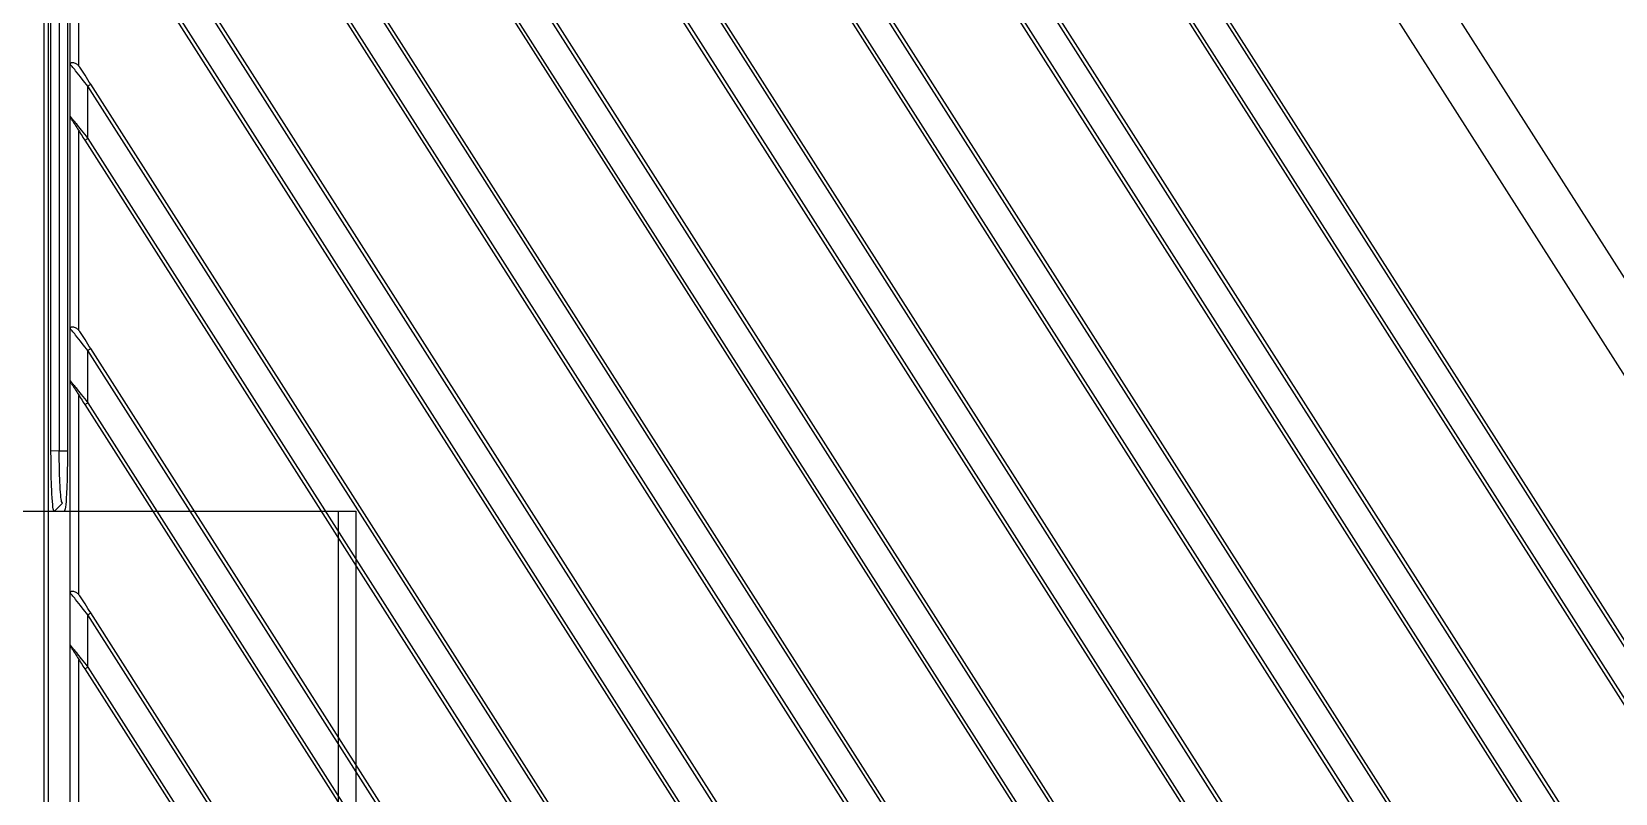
# Model space of a CAD drawing. Header units: millimetres. Extents: x 620 to 19791, y 2539 to 6969.
# Drawn here: x 17027 to 17117.2, y 3871.3 to 3914.7 of the extents above; entities that cross this region are included whole.
import ezdxf

# ---------------------------------------------------------------- set-up
doc = ezdxf.new("R2010")
doc.units = ezdxf.units.MM

# ---------------------------------------------------------------- blocks, each defined once
blk = doc.blocks.new('tugj')
at = {"color": 7, "linetype": 'Continuous', "lineweight": 25}
for p, q in [((12306.268, 4868.257), (12306.268, 5107.475)), ((12306.492, 5107.475), (12306.492, 4868.257)), ((12308.251, 5053.415), (12399.594, 4910.036)), ((12423.849, 4856.515), (12308.752, 5037.182)), ((12422.439, 4859.101), (12308.921, 5037.289)), ((12308.583, 5034.096), (12422.139, 4855.849)), ((12308.752, 5034.204), (12423.505, 4854.078)), ((12419.916, 4847.613), (12308.752, 5022.106)), ((12419.135, 4849.211), (12308.921, 5022.214)), ((12308.583, 5019.021), (12417.675, 4847.782)), ((12308.752, 5019.128), (12418.31, 4847.157)), ((12412.917, 4843.525), (12308.752, 5007.031)), ((12412.242, 4844.956), (12308.921, 5007.138)), ((12308.583, 5003.946), (12410.205, 4844.431)), ((12308.752, 5004.053), (12411.261, 4843.146)), ((12403.917, 4842.572), (12308.751, 4991.955)), ((12403.393, 4843.771), (12308.921, 4992.063)), ((12308.583, 4988.87), (12401.022, 4843.77)), ((12308.752, 4988.978), (12402.022, 4842.571)), ((12394.317, 4842.57), (12308.752, 4976.88)), ((12393.789, 4843.77), (12308.921, 4976.988)), ((12308.583, 4973.795), (12391.418, 4843.77)), ((12308.752, 4973.902), (12392.42, 4842.57)), ((12406.973, 4904.036), (12362.487, 4973.866)), ((12384.713, 4842.57), (12308.752, 4961.805)), ((12384.185, 4843.77), (12308.921, 4961.912)), ((12308.583, 4958.719), (12381.814, 4843.77)), ((12308.752, 4958.827), (12382.816, 4842.57)), ((12375.109, 4842.57), (12308.752, 4946.729)), ((12374.581, 4843.77), (12308.921, 4946.837)), ((12306.653, 4910.866), (12306.653, 4944.895)), ((12307.127, 4944.866), (12307.127, 4910.865)), ((12307.593, 4944.897), (12307.593, 4910.866)), ((12307.753, 4932.91), (12307.753, 4945.006)), ((12308.251, 4932.803), (12308.251, 4944.165)), ((12308.752, 4943.751), (12373.212, 4842.57)), ((12308.583, 4943.644), (12372.21, 4843.77)), ((12307.753, 4929.931), (12307.753, 4932.91)), ((12308.251, 4932.803), (12308.296, 4932.742)), ((12308.752, 4928.676), (12308.752, 4931.654)), ((12365.505, 4842.57), (12308.752, 4931.654)), ((12364.977, 4843.77), (12308.921, 4931.761)), ((12307.753, 4917.834), (12307.753, 4929.931)), ((12308.251, 4917.728), (12308.251, 4929.09)), ((12308.583, 4928.569), (12362.606, 4843.77)), ((12308.752, 4928.676), (12363.607, 4842.57)), ((12307.753, 4914.856), (12307.753, 4917.834)), ((12308.251, 4917.728), (12308.296, 4917.666)), ((12355.373, 4843.77), (12308.921, 4916.686)), ((12308.752, 4913.601), (12308.752, 4916.579)), ((12355.9, 4842.57), (12308.752, 4916.579)), ((12307.753, 4902.759), (12307.753, 4914.856)), ((12308.251, 4902.652), (12308.251, 4914.014)), ((12308.583, 4913.493), (12353.002, 4843.77)), ((12308.752, 4913.601), (12354.003, 4842.57)), ((12306.653, 4910.866), (12307.127, 4910.865)), ((12307.309, 4907.866), (12306.835, 4907.391)), ((12307.411, 4907.391), (12306.835, 4907.391)), ((12307.753, 4899.78), (12307.753, 4902.759)), ((12308.251, 4902.652), (12308.296, 4902.591)), ((12346.296, 4842.57), (12308.752, 4901.503)), ((12308.752, 4898.525), (12308.752, 4901.503)), ((12345.769, 4843.77), (12308.921, 4901.611)), ((12307.753, 4887.684), (12307.753, 4899.78)), ((12308.251, 4887.577), (12308.251, 4898.939)), ((12308.583, 4898.418), (12340.948, 4847.616)), ((12308.752, 4898.525), (12341.187, 4847.613))]:
    blk.add_line(p, q, dxfattribs=at)
at = {"color": 8, "linetype": 'Continuous', "lineweight": 25}
blk.add_line((12307.127, 4910.865), (12307.593, 4910.865), dxfattribs=at)
at = {"color": 7, "linetype": 'Continuous', "lineweight": 25, "flags": 128}
for points in [[(12308.921, 4931.761), (12308.917, 4931.759), (12308.908, 4931.753), (12308.892, 4931.743), (12308.871, 4931.73), (12308.846, 4931.714), (12308.817, 4931.695), (12308.785, 4931.675), (12308.752, 4931.654)], [(12308.583, 4928.569), (12308.587, 4928.571), (12308.596, 4928.577), (12308.612, 4928.587), (12308.633, 4928.6), (12308.658, 4928.616), (12308.688, 4928.635), (12308.719, 4928.655), (12308.752, 4928.676)], [(12308.921, 4916.686), (12308.917, 4916.684), (12308.908, 4916.678), (12308.892, 4916.668), (12308.871, 4916.655), (12308.846, 4916.638), (12308.817, 4916.62), (12308.785, 4916.6), (12308.752, 4916.579)], [(12308.583, 4913.493), (12308.587, 4913.495), (12308.596, 4913.501), (12308.612, 4913.511), (12308.633, 4913.525), (12308.658, 4913.541), (12308.688, 4913.56), (12308.719, 4913.58), (12308.752, 4913.601)]]:
    blk.add_lwpolyline(points, dxfattribs=at)
at = {"color": 7, "linetype": 'Continuous', "lineweight": 25}
for points, knots in [([(12308.251, 4932.803), (12308.226, 4932.83), (12308.177, 4932.882), (12308.088, 4932.937), (12307.996, 4932.972), (12307.913, 4932.99), (12307.847, 4932.995), (12307.78, 4932.976), (12307.764, 4932.937), (12307.753, 4932.91)], [0, 0, 0, 0, 0.1341423, 0.2621982, 0.3885289, 0.5273287, 0.6425641, 0.7518389, 1, 1, 1, 1]), ([(12308.752, 4931.654), (12308.643, 4931.79), (12308.403, 4932.092), (12308.124, 4932.426), (12307.956, 4932.669), (12307.857, 4932.78), (12307.777, 4932.858), (12307.761, 4932.892), (12307.753, 4932.91)], [0, 0, 0, 0, 0.25738, 0.568196, 0.677431, 0.771191, 0.881044, 1, 1, 1, 1]), ([(12308.921, 4931.761), (12308.81, 4931.935), (12308.591, 4932.279), (12308.394, 4932.588), (12308.296, 4932.742)], [0, 0, 0, 0, 0.502861, 1, 1, 1, 1]), ([(12307.753, 4929.931), (12307.759, 4929.924), (12307.772, 4929.909), (12307.839, 4929.823), (12307.942, 4929.692), (12308.12, 4929.467), (12308.396, 4929.125), (12308.628, 4928.833), (12308.752, 4928.676)], [0, 0, 0, 0, 0.093368, 0.196876, 0.314768, 0.449932, 0.705777, 1, 1, 1, 1]), ([(12307.83, 4929.751), (12307.807, 4929.787), (12307.768, 4929.848), (12307.757, 4929.907), (12307.753, 4929.931)], [0, 0, 0, 0, 0.585166, 1, 1, 1, 1]), ([(12307.83, 4929.751), (12307.85, 4929.72), (12307.892, 4929.653), (12308.006, 4929.475), (12308.232, 4929.12), (12308.443, 4928.789), (12308.583, 4928.569)], [0, 0, 0, 0, 0.115369, 0.245989, 0.496107, 1, 1, 1, 1]), ([(12308.251, 4917.728), (12308.226, 4917.754), (12308.177, 4917.806), (12308.088, 4917.861), (12307.996, 4917.896), (12307.913, 4917.915), (12307.847, 4917.919), (12307.78, 4917.9), (12307.764, 4917.861), (12307.753, 4917.834)], [0, 0, 0, 0, 0.134145, 0.2622, 0.388531, 0.52733, 0.642565, 0.751839, 1, 1, 1, 1]), ([(12308.752, 4916.579), (12308.643, 4916.715), (12308.403, 4917.016), (12308.124, 4917.351), (12307.956, 4917.594), (12307.857, 4917.704), (12307.777, 4917.783), (12307.761, 4917.817), (12307.753, 4917.834)], [0, 0, 0, 0, 0.257382, 0.568197, 0.677431, 0.771191, 0.881045, 1, 1, 1, 1]), ([(12308.921, 4916.686), (12308.81, 4916.859), (12308.591, 4917.204), (12308.394, 4917.513), (12308.296, 4917.666)], [0, 0, 0, 0, 0.502863, 1, 1, 1, 1]), ([(12307.753, 4914.856), (12307.759, 4914.848), (12307.772, 4914.834), (12307.839, 4914.747), (12307.942, 4914.617), (12308.12, 4914.392), (12308.396, 4914.05), (12308.628, 4913.757), (12308.752, 4913.601)], [0, 0, 0, 0, 0.093369, 0.196875, 0.314768, 0.449932, 0.705777, 1, 1, 1, 1]), ([(12307.83, 4914.676), (12307.807, 4914.711), (12307.768, 4914.773), (12307.757, 4914.831), (12307.753, 4914.856)], [0, 0, 0, 0, 0.585166, 1, 1, 1, 1]), ([(12307.83, 4914.676), (12307.85, 4914.644), (12307.892, 4914.578), (12308.006, 4914.4), (12308.232, 4914.045), (12308.443, 4913.714), (12308.583, 4913.493)], [0, 0, 0, 0, 0.1153692, 0.245987, 0.4961069, 1, 1, 1, 1]), ([(12306.835, 4907.391), (12306.811, 4907.443), (12306.764, 4907.549), (12306.703, 4908.347), (12306.661, 4909.507), (12306.656, 4910.417), (12306.653, 4910.866)], [0, 0, 0, 0, 0.246595, 0.499969, 0.753356, 1, 1, 1, 1]), ([(12307.309, 4907.866), (12307.292, 4907.885), (12307.271, 4907.911), (12307.247, 4908.035), (12307.219, 4908.208), (12307.189, 4908.552), (12307.157, 4909.144), (12307.138, 4909.685), (12307.127, 4910.26), (12307.127, 4910.66), (12307.127, 4910.865)], [0, 0, 0, 0, 0.172798, 0.22395, 0.251448, 0.47876, 0.617808, 0.745871, 0.868989, 1, 1, 1, 1]), ([(12307.593, 4910.866), (12307.591, 4910.417), (12307.585, 4909.508), (12307.543, 4908.347), (12307.482, 4907.549), (12307.435, 4907.443), (12307.411, 4907.391)], [0, 0, 0, 0, 0.246585, 0.499966, 0.75337, 1, 1, 1, 1]), ([(12308.251, 4902.652), (12308.226, 4902.679), (12308.177, 4902.731), (12308.088, 4902.786), (12307.996, 4902.821), (12307.913, 4902.839), (12307.847, 4902.844), (12307.78, 4902.825), (12307.764, 4902.786), (12307.753, 4902.759)], [0, 0, 0, 0, 0.134145, 0.2622, 0.388529, 0.527329, 0.642564, 0.751838, 1, 1, 1, 1]), ([(12308.752, 4901.503), (12308.643, 4901.64), (12308.403, 4901.941), (12308.124, 4902.275), (12307.956, 4902.519), (12307.857, 4902.629), (12307.777, 4902.708), (12307.761, 4902.741), (12307.753, 4902.759)], [0, 0, 0, 0, 0.257379, 0.568194, 0.677431, 0.771191, 0.881044, 1, 1, 1, 1]), ([(12308.921, 4901.611), (12308.81, 4901.784), (12308.591, 4902.128), (12308.394, 4902.437), (12308.296, 4902.591)], [0, 0, 0, 0, 0.50286, 1, 1, 1, 1]), ([(12308.752, 4901.503), (12308.774, 4901.517), (12308.818, 4901.545), (12308.874, 4901.581), (12308.913, 4901.606), (12308.918, 4901.609), (12308.921, 4901.611)], [0, 0, 0, 0, 0.250002, 0.49999, 0.749996, 1, 1, 1, 1]), ([(12307.753, 4899.78), (12307.759, 4899.773), (12307.772, 4899.758), (12307.839, 4899.672), (12307.942, 4899.542), (12308.12, 4899.316), (12308.396, 4898.974), (12308.628, 4898.682), (12308.752, 4898.525)], [0, 0, 0, 0, 0.093369, 0.196876, 0.314767, 0.449932, 0.705777, 1, 1, 1, 1]), ([(12307.83, 4899.6), (12307.807, 4899.636), (12307.768, 4899.697), (12307.757, 4899.756), (12307.753, 4899.78)], [0, 0, 0, 0, 0.585166, 1, 1, 1, 1]), ([(12307.83, 4899.6), (12307.85, 4899.569), (12307.892, 4899.502), (12308.006, 4899.324), (12308.232, 4898.969), (12308.443, 4898.639), (12308.583, 4898.418)], [0, 0, 0, 0, 0.1153692, 0.245987, 0.4961069, 1, 1, 1, 1]), ([(12308.583, 4898.418), (12308.586, 4898.419), (12308.591, 4898.423), (12308.63, 4898.448), (12308.686, 4898.483), (12308.73, 4898.511), (12308.752, 4898.525)], [0, 0, 0, 0, 0.250002, 0.500001, 0.749987, 1, 1, 1, 1])]:
    blk.add_open_spline(points, degree=3, knots=knots, dxfattribs=at)
blk = doc.blocks.new('*U204')
blk.add_blockref('tugj', (-12530.543, -4991.113))
blk = doc.blocks.new('*U205')
at = {"color": 0, "linetype": 'ByBlock', "lineweight": -2, "transparency": 16777216}
blk.add_blockref('*U204', (0, 0), dxfattribs=at)
blk = doc.blocks.new('ERTFHGJ')
at = {"color": 40, "linetype": 'Continuous', "true_color": 0xf8d731}
for p, q in [((8878.457, 3617.77), (8878.457, 3696.77)), ((8925.457, 3696.77), (8878.457, 3696.77)), ((8879.457, 3617.77), (8879.457, 3696.77)), ((8900.957, 3696.77), (8900.957, 3617.77)), ((8901.457, 3617.77), (8901.457, 3696.77)), ((8901.957, 3617.77), (8901.957, 3696.77)), ((8902.402, 3617.77), (8902.402, 3696.77)), ((8902.874, 3617.77), (8902.874, 3696.77)), ((8903.457, 3617.77), (8903.457, 3696.77)), ((8903.537, 3696.77), (8903.537, 3617.77)), ((8903.598, 3617.77), (8903.598, 3696.77)), ((8909.882, 3696.77), (8909.882, 3617.77)), ((8910.382, 3617.77), (8910.382, 3696.77)), ((8910.882, 3690.641), (8910.882, 3696.77)), ((8916.032, 3690.641), (8916.032, 3696.77)), ((8916.532, 3617.77), (8916.532, 3696.77)), ((8917.032, 3617.77), (8917.032, 3696.77)), ((8923.315, 3617.77), (8923.315, 3696.77)), ((8923.377, 3696.77), (8923.377, 3617.77)), ((8923.457, 3617.77), (8923.457, 3696.77)), ((8924.039, 3696.77), (8924.039, 3617.77)), ((8924.511, 3696.77), (8924.511, 3617.77)), ((8924.957, 3617.77), (8924.957, 3696.77)), ((8925.457, 3617.77), (8925.457, 3696.77)), ((8910.882, 3685.9), (8910.882, 3628.641)), ((8916.032, 3628.641), (8916.032, 3685.9)), ((8892.957, 3661.52), (8887.957, 3661.52)), ((8887.957, 3653.02), (8892.957, 3653.02)), ((8910.882, 3617.77), (8910.882, 3623.9)), ((8916.032, 3617.77), (8916.032, 3623.9)), ((8925.457, 3617.77), (8878.457, 3617.77))]:
    blk.add_line(p, q, dxfattribs=at)
for centre in [(8913.457, 3688.27), (8913.457, 3626.27)]:
    blk.add_circle(centre, 2.7, dxfattribs=at)
for centre, radius, start, end in [((8913.457, 3688.27), 3.5, 42.63239, 137.36761), ((8913.457, 3688.27), 3.5, 222.63239, 317.36761), ((8887.957, 3657.27), 4.25, 90, 270), ((8892.957, 3657.27), 4.25, 270, 90), ((8913.457, 3626.27), 3.5, 42.63239, 137.36761), ((8913.457, 3626.27), 3.5, 222.63239, 317.36761)]:
    blk.add_arc(centre, radius, start, end, dxfattribs=at)
for points, knots in [([(8910.387, 3688.27), (8910.387, 3688.375), (8910.388, 3688.583), (8910.395, 3688.895), (8910.413, 3689.203), (8910.446, 3689.508), (8910.5, 3689.808), (8910.568, 3690.054), (8910.639, 3690.245), (8910.704, 3690.385), (8910.783, 3690.519), (8910.846, 3690.602), (8910.882, 3690.641)], [0, 0, 0, 0, 0.127092, 0.253318, 0.378322, 0.502266, 0.625619, 0.749056, 0.811111, 0.873552, 0.936512, 1, 1, 1, 1]), ([(8916.032, 3690.641), (8916.067, 3690.602), (8916.131, 3690.519), (8916.209, 3690.385), (8916.274, 3690.245), (8916.346, 3690.054), (8916.413, 3689.808), (8916.467, 3689.508), (8916.5, 3689.203), (8916.518, 3688.895), (8916.526, 3688.583), (8916.527, 3688.375), (8916.527, 3688.27)], [0, 0, 0, 0, 0.063487, 0.126447, 0.188887, 0.250942, 0.37438, 0.497732, 0.621676, 0.746681, 0.872907, 1, 1, 1, 1]), ([(8910.882, 3685.9), (8910.846, 3685.938), (8910.783, 3686.021), (8910.704, 3686.156), (8910.639, 3686.296), (8910.567, 3686.487), (8910.5, 3686.733), (8910.446, 3687.033), (8910.413, 3687.338), (8910.395, 3687.646), (8910.388, 3687.957), (8910.387, 3688.166), (8910.387, 3688.27)], [0, 0, 0, 0, 0.063495, 0.126469, 0.188905, 0.250963, 0.374396, 0.497744, 0.621683, 0.746682, 0.87291, 1, 1, 1, 1]), ([(8916.527, 3688.27), (8916.527, 3688.166), (8916.526, 3687.957), (8916.518, 3687.646), (8916.5, 3687.338), (8916.467, 3687.033), (8916.413, 3686.733), (8916.346, 3686.487), (8916.274, 3686.296), (8916.209, 3686.156), (8916.131, 3686.021), (8916.067, 3685.938), (8916.032, 3685.9)], [0, 0, 0, 0, 0.127092, 0.253319, 0.378323, 0.502267, 0.62562, 0.749057, 0.811112, 0.873553, 0.936512, 1, 1, 1, 1]), ([(8910.387, 3626.27), (8910.387, 3626.375), (8910.388, 3626.583), (8910.395, 3626.895), (8910.413, 3627.203), (8910.446, 3627.508), (8910.5, 3627.808), (8910.568, 3628.054), (8910.639, 3628.245), (8910.704, 3628.385), (8910.783, 3628.519), (8910.846, 3628.602), (8910.882, 3628.641)], [0, 0, 0, 0, 0.127092, 0.253318, 0.378322, 0.502266, 0.625619, 0.749056, 0.811111, 0.873552, 0.936512, 1, 1, 1, 1]), ([(8916.032, 3628.641), (8916.067, 3628.602), (8916.131, 3628.519), (8916.209, 3628.385), (8916.274, 3628.245), (8916.346, 3628.054), (8916.413, 3627.808), (8916.467, 3627.508), (8916.5, 3627.203), (8916.518, 3626.895), (8916.526, 3626.583), (8916.527, 3626.375), (8916.527, 3626.27)], [0, 0, 0, 0, 0.063487, 0.126447, 0.188887, 0.250942, 0.37438, 0.497732, 0.621676, 0.746681, 0.872907, 1, 1, 1, 1]), ([(8910.882, 3623.9), (8910.846, 3623.938), (8910.783, 3624.021), (8910.704, 3624.156), (8910.639, 3624.296), (8910.567, 3624.487), (8910.5, 3624.733), (8910.446, 3625.033), (8910.413, 3625.338), (8910.395, 3625.646), (8910.388, 3625.957), (8910.387, 3626.166), (8910.387, 3626.27)], [0, 0, 0, 0, 0.063495, 0.126469, 0.188905, 0.250963, 0.374396, 0.497744, 0.621683, 0.746682, 0.87291, 1, 1, 1, 1]), ([(8916.527, 3626.27), (8916.527, 3626.166), (8916.526, 3625.957), (8916.518, 3625.646), (8916.5, 3625.338), (8916.467, 3625.033), (8916.413, 3624.733), (8916.346, 3624.487), (8916.274, 3624.296), (8916.209, 3624.156), (8916.131, 3624.021), (8916.067, 3623.938), (8916.032, 3623.9)], [0, 0, 0, 0, 0.127092, 0.253319, 0.378323, 0.502267, 0.62562, 0.749057, 0.811112, 0.873553, 0.936512, 1, 1, 1, 1])]:
    blk.add_open_spline(points, degree=3, knots=knots, dxfattribs=at)
blk = doc.blocks.new('ryfh')
at = {"xscale": -1}
blk.add_blockref('ERTFHGJ', (17197.083, 190.944), dxfattribs=at)

msp = doc.modelspace()

# ---------------------------------------------------------------- block references
for name, p in [('*U205', (17251.96016, 3971.06063)), ('ryfh', (8726.83352, -0.35097))]:
    msp.add_blockref(name, p)

doc.saveas('drawing.dxf')
